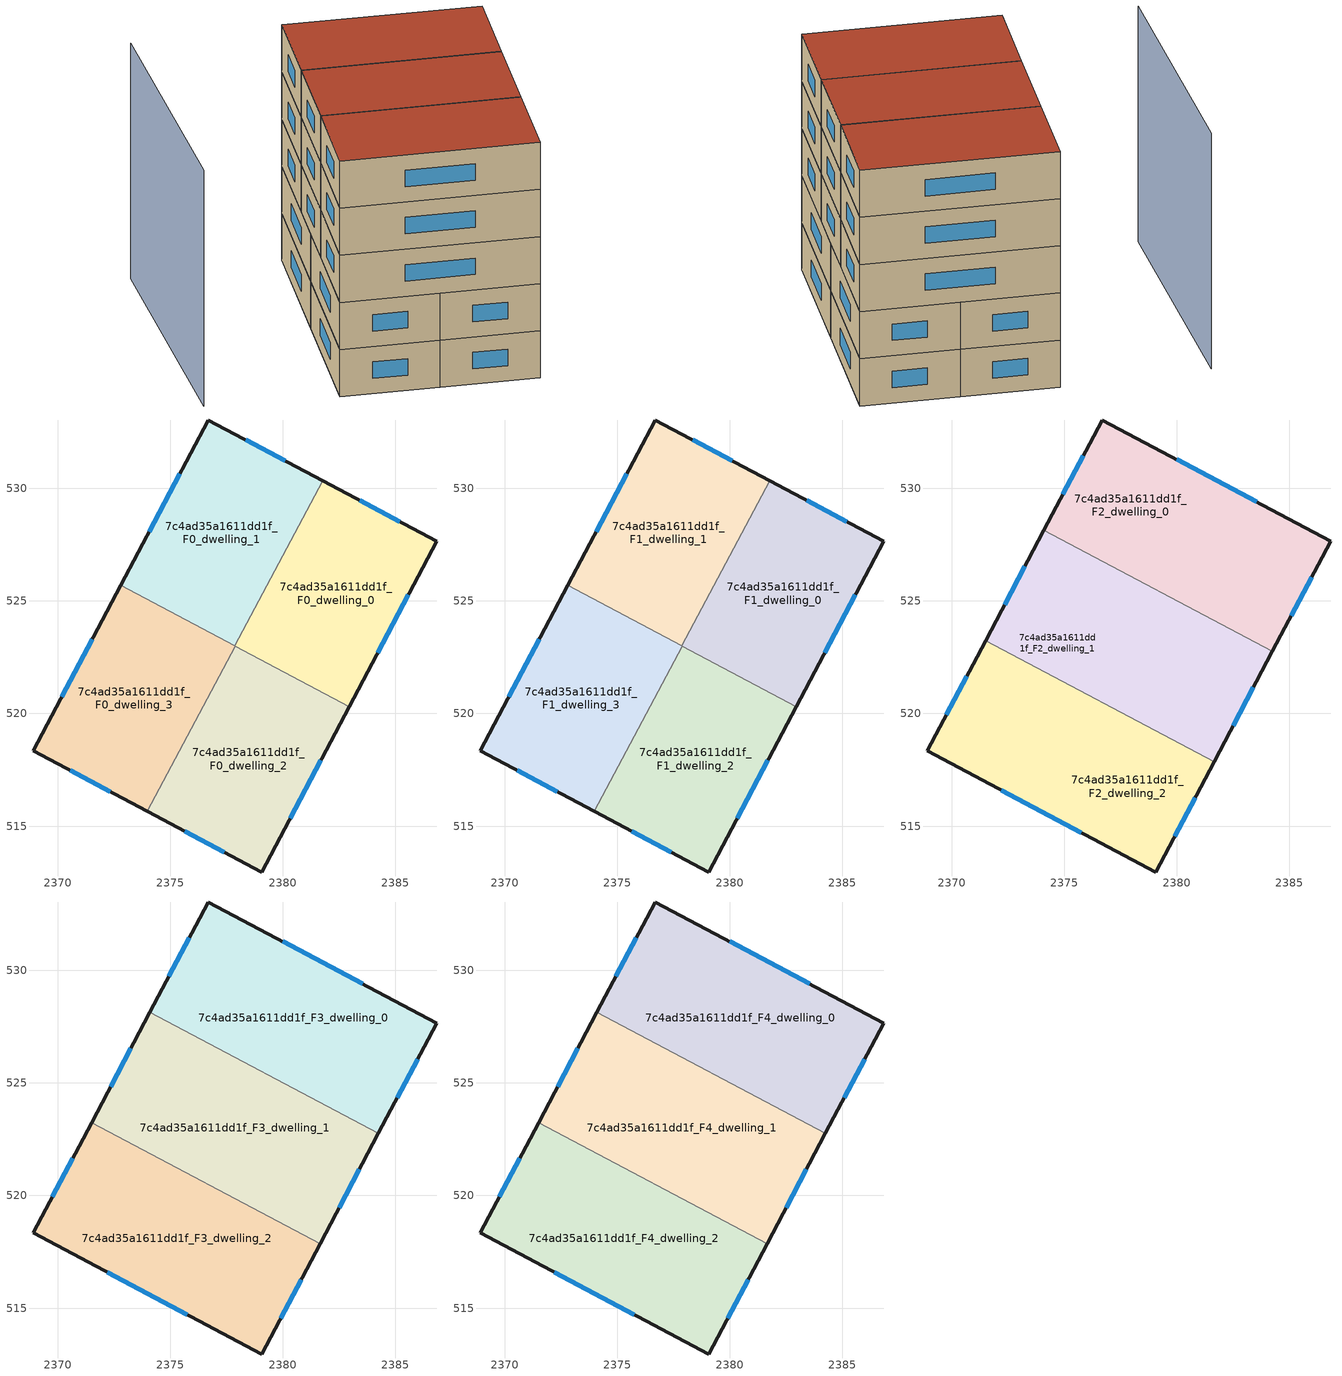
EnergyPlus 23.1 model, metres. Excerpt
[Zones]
7c4ad35a1611dd1f_F0_dwelling_0
 floor ground (EU_floor_Construction): 2386.84,527.64 2382.95,520.31 2377.88,522.99 2381.77,530.33 z0
 wall outside (EU_wall_Construction): 2382.95,520.31 2386.84,527.64 2381.77,530.33 z0:3
 wall to 7c4ad35a1611dd1f_F0_dwelling_1 (EU_wall_Construction): 2381.77,530.33 2377.88,522.99 z0:3
 wall to 7c4ad35a1611dd1f_F0_dwelling_2 (EU_wall_Construction): 2377.88,522.99 2382.95,520.31 z0:3
 window (EU_Window_Construction): 2385.19,528.52 2383.42,529.46 / 2384.21,522.69 2385.57,525.26 z0.98:2.02
7c4ad35a1611dd1f_F0_dwelling_1
 floor ground (EU_floor_Construction): 2381.77,530.33 2377.88,522.99 2372.81,525.68 2376.7,533.02 z0
 wall outside (EU_wall_Construction): 2381.77,530.33 2376.7,533.02 2372.81,525.68 z0:3
 wall to 7c4ad35a1611dd1f_F0_dwelling_3 (EU_wall_Construction): 2372.81,525.68 2377.88,522.99 z0:3
 window (EU_Window_Construction): 2380.12,531.21 2378.35,532.15 / 2375.43,530.64 2374.07,528.07 z0.98:2.02
7c4ad35a1611dd1f_F0_dwelling_2
 floor ground (EU_floor_Construction): 2382.95,520.31 2379.06,512.96 2373.99,515.65 2377.88,522.99 z0
 wall outside (EU_wall_Construction): 2373.99,515.65 2379.06,512.96 2382.95,520.31 z0:3
 wall to 7c4ad35a1611dd1f_F0_dwelling_3 (EU_wall_Construction): 2377.88,522.99 2373.99,515.65 z0:3
 window (EU_Window_Construction): 2375.64,514.78 2377.41,513.84 / 2380.32,515.35 2381.68,517.92 z0.98:2.02
7c4ad35a1611dd1f_F0_dwelling_3
 floor ground (EU_floor_Construction): 2377.88,522.99 2373.99,515.65 2368.92,518.34 2372.81,525.68 z0
 wall outside (EU_wall_Construction): 2372.81,525.68 2368.92,518.34 2373.99,515.65 z0:3
 window (EU_Window_Construction): 2370.57,517.47 2372.34,516.53 / 2371.54,523.29 2370.18,520.73 z0.98:2.02
7c4ad35a1611dd1f_F1_dwelling_0
 floor to 7c4ad35a1611dd1f_F0_dwelling_0 (EU_floor_Construction): 2386.84,527.64 2382.95,520.31 2377.88,522.99 2381.77,530.33 z3
 wall outside (EU_wall_Construction): 2382.95,520.31 2386.84,527.64 2381.77,530.33 z3:6
 wall to 7c4ad35a1611dd1f_F1_dwelling_1 (EU_wall_Construction): 2381.77,530.33 2377.88,522.99 z3:6
 wall to 7c4ad35a1611dd1f_F1_dwelling_2 (EU_wall_Construction): 2377.88,522.99 2382.95,520.31 z3:6
 window (EU_Window_Construction): 2385.19,528.52 2383.42,529.46 / 2384.21,522.69 2385.57,525.26 z3.98:5.02
7c4ad35a1611dd1f_F1_dwelling_1
 floor to 7c4ad35a1611dd1f_F0_dwelling_1 (EU_floor_Construction): 2381.77,530.33 2377.88,522.99 2372.81,525.68 2376.7,533.02 z3
 wall outside (EU_wall_Construction): 2381.77,530.33 2376.7,533.02 2372.81,525.68 z3:6
 wall to 7c4ad35a1611dd1f_F1_dwelling_3 (EU_wall_Construction): 2372.81,525.68 2377.88,522.99 z3:6
 window (EU_Window_Construction): 2380.12,531.21 2378.35,532.15 / 2375.43,530.64 2374.07,528.07 z3.98:5.02
7c4ad35a1611dd1f_F1_dwelling_2
 floor to 7c4ad35a1611dd1f_F0_dwelling_2 (EU_floor_Construction): 2382.95,520.31 2379.06,512.96 2373.99,515.65 2377.88,522.99 z3
 wall outside (EU_wall_Construction): 2373.99,515.65 2379.06,512.96 2382.95,520.31 z3:6
 wall to 7c4ad35a1611dd1f_F1_dwelling_3 (EU_wall_Construction): 2377.88,522.99 2373.99,515.65 z3:6
 window (EU_Window_Construction): 2375.64,514.78 2377.41,513.84 / 2380.32,515.35 2381.68,517.92 z3.98:5.02
7c4ad35a1611dd1f_F1_dwelling_3
 floor to 7c4ad35a1611dd1f_F0_dwelling_3 (EU_floor_Construction): 2377.88,522.99 2373.99,515.65 2368.92,518.34 2372.81,525.68 z3
 wall outside (EU_wall_Construction): 2372.81,525.68 2368.92,518.34 2373.99,515.65 z3:6
 window (EU_Window_Construction): 2370.57,517.47 2372.34,516.53 / 2371.54,523.29 2370.18,520.73 z3.98:5.02
7c4ad35a1611dd1f_F2_dwelling_0
 floor to 7c4ad35a1611dd1f_F1_dwelling_0 (EU_floor_Construction): 2386.84,527.64 2384.24,522.75 2379.17,525.44 2381.77,530.33 z6
 floor to 7c4ad35a1611dd1f_F1_dwelling_1 (EU_floor_Construction): 2381.77,530.33 2379.17,525.44 2374.1,528.13 2376.7,533.02 z6
 wall outside (EU_wall_Construction): 2384.24,522.75 2386.84,527.64 2376.7,533.02 2374.1,528.13 z6:9
 wall to 7c4ad35a1611dd1f_F2_dwelling_1 (EU_wall_Construction): 2374.1,528.13 2384.24,522.75 z6:9
 window (EU_Window_Construction): 2375.85,531.43 2374.95,529.72 / 2383.54,529.39 2380,531.27 / 2385.09,524.34 2385.99,526.05 z6.98:8.02
7c4ad35a1611dd1f_F2_dwelling_1
 floor to 7c4ad35a1611dd1f_F1_dwelling_1 (EU_floor_Construction): 2379.17,525.44 2377.88,522.99 2372.81,525.68 2374.1,528.13 z6
 floor to 7c4ad35a1611dd1f_F1_dwelling_0 (EU_floor_Construction): 2384.24,522.75 2382.95,520.31 2377.88,522.99 2379.17,525.44 z6
 floor to 7c4ad35a1611dd1f_F1_dwelling_2 (EU_floor_Construction): 2382.95,520.31 2381.65,517.86 2376.58,520.55 2377.88,522.99 z6
 floor to 7c4ad35a1611dd1f_F1_dwelling_3 (EU_floor_Construction): 2377.88,522.99 2376.58,520.55 2371.51,523.23 2372.81,525.68 z6
 wall outside (EU_wall_Construction): 2381.65,517.86 2384.24,522.75 / 2374.1,528.13 2371.51,523.23 z6:9
 wall to 7c4ad35a1611dd1f_F2_dwelling_2 (EU_wall_Construction): 2371.51,523.23 2381.65,517.86 z6:9
 window (EU_Window_Construction): 2382.5,519.45 2383.4,521.16 / 2373.26,526.54 2372.35,524.83 z6.98:8.02
7c4ad35a1611dd1f_F2_dwelling_2
 floor to 7c4ad35a1611dd1f_F1_dwelling_2 (EU_floor_Construction): 2381.65,517.86 2379.06,512.96 2373.99,515.65 2376.58,520.55 z6
 floor to 7c4ad35a1611dd1f_F1_dwelling_3 (EU_floor_Construction): 2376.58,520.55 2373.99,515.65 2368.92,518.34 2371.51,523.23 z6
 wall outside (EU_wall_Construction): 2371.51,523.23 2368.92,518.34 2379.06,512.96 2381.65,517.86 z6:9
 window (EU_Window_Construction): 2379.9,514.56 2380.81,516.27 / 2372.22,516.59 2375.76,514.71 / 2370.67,521.64 2369.76,519.93 z6.98:8.02
7c4ad35a1611dd1f_F3_dwelling_0
 floor to 7c4ad35a1611dd1f_F2_dwelling_0 (EU_floor_Construction): 2386.84,527.64 2384.24,522.75 2374.1,528.13 2376.7,533.02 z9
 wall outside (EU_wall_Construction): 2384.24,522.75 2386.84,527.64 2376.7,533.02 2374.1,528.13 z9:12
 wall to 7c4ad35a1611dd1f_F3_dwelling_1 (EU_wall_Construction): 2374.1,528.13 2384.24,522.75 z9:12
 window (EU_Window_Construction): 2375.85,531.43 2374.95,529.72 / 2383.54,529.39 2380,531.27 / 2385.09,524.34 2385.99,526.05 z9.98:11.02
7c4ad35a1611dd1f_F3_dwelling_1
 floor to 7c4ad35a1611dd1f_F2_dwelling_1 (EU_floor_Construction): 2384.24,522.75 2381.65,517.86 2371.51,523.23 2374.1,528.13 z9
 wall outside (EU_wall_Construction): 2381.65,517.86 2384.24,522.75 / 2374.1,528.13 2371.51,523.23 z9:12
 wall to 7c4ad35a1611dd1f_F3_dwelling_2 (EU_wall_Construction): 2371.51,523.23 2381.65,517.86 z9:12
 window (EU_Window_Construction): 2382.5,519.45 2383.4,521.16 / 2373.26,526.54 2372.35,524.83 z9.98:11.02
7c4ad35a1611dd1f_F3_dwelling_2
 floor to 7c4ad35a1611dd1f_F2_dwelling_2 (EU_floor_Construction): 2381.65,517.86 2379.06,512.96 2368.92,518.34 2371.51,523.23 z9
 wall outside (EU_wall_Construction): 2371.51,523.23 2368.92,518.34 2379.06,512.96 2381.65,517.86 z9:12
 window (EU_Window_Construction): 2379.9,514.56 2380.81,516.27 / 2372.22,516.59 2375.76,514.71 / 2370.67,521.64 2369.76,519.93 z9.98:11.02
7c4ad35a1611dd1f_F4_dwelling_0
 floor to 7c4ad35a1611dd1f_F3_dwelling_0 (EU_floor_Construction): 2386.84,527.64 2384.24,522.75 2374.1,528.13 2376.7,533.02 z12
 wall outside (EU_wall_Construction): 2384.24,522.75 2386.84,527.64 2376.7,533.02 2374.1,528.13 z12:15
 wall to 7c4ad35a1611dd1f_F4_dwelling_1 (EU_wall_Construction): 2374.1,528.13 2384.24,522.75 z12:15
 window (EU_Window_Construction): 2375.85,531.43 2374.95,529.72 / 2383.54,529.39 2380,531.27 / 2385.09,524.34 2385.99,526.05 z12.98:14.02
 roof outside (EU_roof_Construction): 2384.24,522.75 2386.84,527.64 2376.7,533.02 2374.1,528.13 z15
7c4ad35a1611dd1f_F4_dwelling_1
 floor to 7c4ad35a1611dd1f_F3_dwelling_1 (EU_floor_Construction): 2384.24,522.75 2381.65,517.86 2371.51,523.23 2374.1,528.13 z12
 wall outside (EU_wall_Construction): 2381.65,517.86 2384.24,522.75 / 2374.1,528.13 2371.51,523.23 z12:15
 wall to 7c4ad35a1611dd1f_F4_dwelling_2 (EU_wall_Construction): 2371.51,523.23 2381.65,517.86 z12:15
 window (EU_Window_Construction): 2382.5,519.45 2383.4,521.16 / 2373.26,526.54 2372.35,524.83 z12.98:14.02
 roof outside (EU_roof_Construction): 2381.65,517.86 2384.24,522.75 2374.1,528.13 2371.51,523.23 z15
7c4ad35a1611dd1f_F4_dwelling_2
 floor to 7c4ad35a1611dd1f_F3_dwelling_2 (EU_floor_Construction): 2381.65,517.86 2379.06,512.96 2368.92,518.34 2371.51,523.23 z12
 wall outside (EU_wall_Construction): 2371.51,523.23 2368.92,518.34 2379.06,512.96 2381.65,517.86 z12:15
 window (EU_Window_Construction): 2379.9,514.56 2380.81,516.27 / 2372.22,516.59 2375.76,514.71 / 2370.67,521.64 2369.76,519.93 z12.98:14.02
 roof outside (EU_roof_Construction): 2379.06,512.96 2381.65,517.86 2371.51,523.23 2368.92,518.34 z15
shading: 2368.74,536.7 2362.3,522.33 z0:15
[Building]
EU S2 Campaign: North Axis=0; Terrain=City; Solar Distribution=FullExterior
[Site:Location]
Bologna: Latitude=44.5; Longitude=11.25; Time Zone=1; Elevation=37
[SizingPeriod:WeatherFileDays]
AnnualSizingPeriod: Begin Month=1; Begin Day of Month=1; End Month=12; End Day of Month=31; Day of Week for Start Day=Monday; Use Weather File Daylight Saving Period=No; Use Weather File Rain and Snow Indicators=No
[MATERIAL]
EU_InternalMass_Material: Roughness=MediumRough; Thickness=0.1; Conductivity=1; Density=1800; Specific Heat=900; Thermal Absorptance=0.9; Solar Absorptance=0.7; Visible Absorptance=0.7
[MATERIAL:NOMASS] Roughness=MediumRough; Thermal Absorptance=0.9; Solar Absorptance=0.7; Visible Absorptance=0.7
Name | Thermal Resistance
EU_wall_NoMass | 0.905828
EU_roof_NoMass | 0.37593
EU_floor_NoMass | 0.67114
[WINDOWMATERIAL:SIMPLEGLAZINGSYSTEM]
EU_Window_SimpleGlazing: UFactor=4.52486; Solar Heat Gain Coefficient=0.85; Visible Transmittance=0.85
[CONSTRUCTION]
EU_wall_Construction: EU_wall_NoMass
EU_roof_Construction: EU_roof_NoMass
EU_floor_Construction: EU_floor_NoMass
EU_Window_Construction: EU_Window_SimpleGlazing
EU_InternalMass_Construction: EU_InternalMass_Material
[ZONE] Type=1; Multiplier=1; Ceiling Height=autocalculate; Floor Area=autocalculate; Part of Total Floor Area=Yes
Name | Volume
7c4ad35a1611dd1f_F0_dwelling_0; 7c4ad35a1611dd1f_F1_dwelling_0 | 142.998
7c4ad35a1611dd1f_F2_dwelling_0; 7c4ad35a1611dd1f_F3_dwelling_0; 7c4ad35a1611dd1f_F4_dwelling_0 | 190.707
7c4ad35a1611dd1f_F0_dwelling_1; 7c4ad35a1611dd1f_F1_dwelling_1 | 143.017
7c4ad35a1611dd1f_F2_dwelling_1; 7c4ad35a1611dd1f_F3_dwelling_1; 7c4ad35a1611dd1f_F4_dwelling_1 | 190.687
7c4ad35a1611dd1f_F0_dwelling_2; 7c4ad35a1611dd1f_F1_dwelling_2 | 143.025
7c4ad35a1611dd1f_F2_dwelling_2; 7c4ad35a1611dd1f_F3_dwelling_2; 7c4ad35a1611dd1f_F4_dwelling_2 | 190.696
7c4ad35a1611dd1f_F0_dwelling_3; 7c4ad35a1611dd1f_F1_dwelling_3 | 143.027
[INTERNALMASS] Construction=EU_InternalMass_Construction
Name | Zone or ZoneList | Surface Area
7c4ad35a1611dd1f_F0_dwelling_0_EU_InternalMass | 7c4ad35a1611dd1f_F0_dwelling_0 | 47.6651
7c4ad35a1611dd1f_F0_dwelling_1_EU_InternalMass | 7c4ad35a1611dd1f_F0_dwelling_1 | 47.6722
7c4ad35a1611dd1f_F0_dwelling_2_EU_InternalMass | 7c4ad35a1611dd1f_F0_dwelling_2 | 47.6739
7c4ad35a1611dd1f_F0_dwelling_3_EU_InternalMass | 7c4ad35a1611dd1f_F0_dwelling_3 | 47.6746
7c4ad35a1611dd1f_F1_dwelling_0_EU_InternalMass | 7c4ad35a1611dd1f_F1_dwelling_0 | 47.6651
7c4ad35a1611dd1f_F1_dwelling_1_EU_InternalMass | 7c4ad35a1611dd1f_F1_dwelling_1 | 47.6722
7c4ad35a1611dd1f_F1_dwelling_2_EU_InternalMass | 7c4ad35a1611dd1f_F1_dwelling_2 | 47.6739
7c4ad35a1611dd1f_F1_dwelling_3_EU_InternalMass | 7c4ad35a1611dd1f_F1_dwelling_3 | 47.6746
7c4ad35a1611dd1f_F2_dwelling_0_EU_InternalMass | 7c4ad35a1611dd1f_F2_dwelling_0 | 63.5691
7c4ad35a1611dd1f_F2_dwelling_1_EU_InternalMass | 7c4ad35a1611dd1f_F2_dwelling_1 | 63.5622
7c4ad35a1611dd1f_F2_dwelling_2_EU_InternalMass | 7c4ad35a1611dd1f_F2_dwelling_2 | 63.5653
7c4ad35a1611dd1f_F3_dwelling_0_EU_InternalMass | 7c4ad35a1611dd1f_F3_dwelling_0 | 63.5691
7c4ad35a1611dd1f_F3_dwelling_1_EU_InternalMass | 7c4ad35a1611dd1f_F3_dwelling_1 | 63.5622
7c4ad35a1611dd1f_F3_dwelling_2_EU_InternalMass | 7c4ad35a1611dd1f_F3_dwelling_2 | 63.5653
7c4ad35a1611dd1f_F4_dwelling_0_EU_InternalMass | 7c4ad35a1611dd1f_F4_dwelling_0 | 63.5691
7c4ad35a1611dd1f_F4_dwelling_1_EU_InternalMass | 7c4ad35a1611dd1f_F4_dwelling_1 | 63.5622
7c4ad35a1611dd1f_F4_dwelling_2_EU_InternalMass | 7c4ad35a1611dd1f_F4_dwelling_2 | 63.5653
[OTHEREQUIPMENT] Fuel Type=Electricity; Design Level Calculation Method=Watts/Area; Power per Zone Floor Area=1; Fraction Latent=0; Fraction Radiant=0; Fraction Lost=0; Carbon Dioxide Generation Rate=0; EndUse Subcategory=EU_Step8_InternalGains
Name | Zone or ZoneList or Space or SpaceList | Schedule
EU_Step8_InternalGain_7c4ad35a1611dd1f_F0_dwelling_0_f000 | 7c4ad35a1611dd1f_F0_dwelling_0 | EU_Step8_GainSchedule_7c4ad35a1611dd1f_F0_dwelling_0_f000
EU_Step8_InternalGain_7c4ad35a1611dd1f_F0_dwelling_1_f000 | 7c4ad35a1611dd1f_F0_dwelling_1 | EU_Step8_GainSchedule_7c4ad35a1611dd1f_F0_dwelling_1_f000
EU_Step8_InternalGain_7c4ad35a1611dd1f_F0_dwelling_2_f000 | 7c4ad35a1611dd1f_F0_dwelling_2 | EU_Step8_GainSchedule_7c4ad35a1611dd1f_F0_dwelling_2_f000
EU_Step8_InternalGain_7c4ad35a1611dd1f_F0_dwelling_3_f000 | 7c4ad35a1611dd1f_F0_dwelling_3 | EU_Step8_GainSchedule_7c4ad35a1611dd1f_F0_dwelling_3_f000
EU_Step8_InternalGain_7c4ad35a1611dd1f_F1_dwelling_0_f000 | 7c4ad35a1611dd1f_F1_dwelling_0 | EU_Step8_GainSchedule_7c4ad35a1611dd1f_F1_dwelling_0_f000
EU_Step8_InternalGain_7c4ad35a1611dd1f_F1_dwelling_1_f000 | 7c4ad35a1611dd1f_F1_dwelling_1 | EU_Step8_GainSchedule_7c4ad35a1611dd1f_F1_dwelling_1_f000
EU_Step8_InternalGain_7c4ad35a1611dd1f_F1_dwelling_2_f000 | 7c4ad35a1611dd1f_F1_dwelling_2 | EU_Step8_GainSchedule_7c4ad35a1611dd1f_F1_dwelling_2_f000
EU_Step8_InternalGain_7c4ad35a1611dd1f_F1_dwelling_3_f000 | 7c4ad35a1611dd1f_F1_dwelling_3 | EU_Step8_GainSchedule_7c4ad35a1611dd1f_F1_dwelling_3_f000
EU_Step8_InternalGain_7c4ad35a1611dd1f_F2_dwelling_0_f000 | 7c4ad35a1611dd1f_F2_dwelling_0 | EU_Step8_GainSchedule_7c4ad35a1611dd1f_F2_dwelling_0_f000
EU_Step8_InternalGain_7c4ad35a1611dd1f_F2_dwelling_1_f000 | 7c4ad35a1611dd1f_F2_dwelling_1 | EU_Step8_GainSchedule_7c4ad35a1611dd1f_F2_dwelling_1_f000
EU_Step8_InternalGain_7c4ad35a1611dd1f_F2_dwelling_2_f000 | 7c4ad35a1611dd1f_F2_dwelling_2 | EU_Step8_GainSchedule_7c4ad35a1611dd1f_F2_dwelling_2_f000
EU_Step8_InternalGain_7c4ad35a1611dd1f_F3_dwelling_0_f000 | 7c4ad35a1611dd1f_F3_dwelling_0 | EU_Step8_GainSchedule_7c4ad35a1611dd1f_F3_dwelling_0_f000
EU_Step8_InternalGain_7c4ad35a1611dd1f_F3_dwelling_1_f000 | 7c4ad35a1611dd1f_F3_dwelling_1 | EU_Step8_GainSchedule_7c4ad35a1611dd1f_F3_dwelling_1_f000
EU_Step8_InternalGain_7c4ad35a1611dd1f_F3_dwelling_2_f000 | 7c4ad35a1611dd1f_F3_dwelling_2 | EU_Step8_GainSchedule_7c4ad35a1611dd1f_F3_dwelling_2_f000
EU_Step8_InternalGain_7c4ad35a1611dd1f_F4_dwelling_0_f000 | 7c4ad35a1611dd1f_F4_dwelling_0 | EU_Step8_GainSchedule_7c4ad35a1611dd1f_F4_dwelling_0_f000
EU_Step8_InternalGain_7c4ad35a1611dd1f_F4_dwelling_1_f000 | 7c4ad35a1611dd1f_F4_dwelling_1 | EU_Step8_GainSchedule_7c4ad35a1611dd1f_F4_dwelling_1_f000
EU_Step8_InternalGain_7c4ad35a1611dd1f_F4_dwelling_2_f000 | 7c4ad35a1611dd1f_F4_dwelling_2 | EU_Step8_GainSchedule_7c4ad35a1611dd1f_F4_dwelling_2_f000
[ZONEVENTILATION:DESIGNFLOWRATE] Schedule=EU_AlwaysOn; Design Flow Rate Calculation Method=AirChanges/Hour; Air Changes per Hour=0.73129; Ventilation Type=Natural; Fan Pressure Rise=0; Fan Total Efficiency=1; Constant Term Coefficient=1; Temperature Term Coefficient=0; Velocity Term Coefficient=0; Velocity Squared Term Coefficient=0; Minimum Indoor Temperature=-100; Maximum Indoor Temperature=100; Delta Temperature=-100; Minimum Outdoor Temperature=-100; Maximum Outdoor Temperature=100; Maximum Wind Speed=40
Name | Zone or ZoneList or Space or SpaceList
EU_ConstantAir_7c4ad35a1611dd1f_F0_dwelling_0 | 7c4ad35a1611dd1f_F0_dwelling_0
EU_ConstantAir_7c4ad35a1611dd1f_F0_dwelling_1 | 7c4ad35a1611dd1f_F0_dwelling_1
EU_ConstantAir_7c4ad35a1611dd1f_F0_dwelling_2 | 7c4ad35a1611dd1f_F0_dwelling_2
EU_ConstantAir_7c4ad35a1611dd1f_F0_dwelling_3 | 7c4ad35a1611dd1f_F0_dwelling_3
EU_ConstantAir_7c4ad35a1611dd1f_F1_dwelling_0 | 7c4ad35a1611dd1f_F1_dwelling_0
EU_ConstantAir_7c4ad35a1611dd1f_F1_dwelling_1 | 7c4ad35a1611dd1f_F1_dwelling_1
EU_ConstantAir_7c4ad35a1611dd1f_F1_dwelling_2 | 7c4ad35a1611dd1f_F1_dwelling_2
EU_ConstantAir_7c4ad35a1611dd1f_F1_dwelling_3 | 7c4ad35a1611dd1f_F1_dwelling_3
EU_ConstantAir_7c4ad35a1611dd1f_F2_dwelling_0 | 7c4ad35a1611dd1f_F2_dwelling_0
EU_ConstantAir_7c4ad35a1611dd1f_F2_dwelling_1 | 7c4ad35a1611dd1f_F2_dwelling_1
EU_ConstantAir_7c4ad35a1611dd1f_F2_dwelling_2 | 7c4ad35a1611dd1f_F2_dwelling_2
EU_ConstantAir_7c4ad35a1611dd1f_F3_dwelling_0 | 7c4ad35a1611dd1f_F3_dwelling_0
EU_ConstantAir_7c4ad35a1611dd1f_F3_dwelling_1 | 7c4ad35a1611dd1f_F3_dwelling_1
EU_ConstantAir_7c4ad35a1611dd1f_F3_dwelling_2 | 7c4ad35a1611dd1f_F3_dwelling_2
EU_ConstantAir_7c4ad35a1611dd1f_F4_dwelling_0 | 7c4ad35a1611dd1f_F4_dwelling_0
EU_ConstantAir_7c4ad35a1611dd1f_F4_dwelling_1 | 7c4ad35a1611dd1f_F4_dwelling_1
EU_ConstantAir_7c4ad35a1611dd1f_F4_dwelling_2 | 7c4ad35a1611dd1f_F4_dwelling_2
[HVACTEMPLATE:THERMOSTAT] Constant Heating Setpoint=20; Constant Cooling Setpoint=50
EU_HeatOnly_7c4ad35a1611dd1f_F0_dwelling_0; EU_HeatOnly_7c4ad35a1611dd1f_F0_dwelling_1; EU_HeatOnly_7c4ad35a1611dd1f_F0_dwelling_2; EU_HeatOnly_7c4ad35a1611dd1f_F0_dwelling_3; EU_HeatOnly_7c4ad35a1611dd1f_F1_dwelling_0; EU_HeatOnly_7c4ad35a1611dd1f_F1_dwelling_1; EU_HeatOnly_7c4ad35a1611dd1f_F1_dwelling_2; EU_HeatOnly_7c4ad35a1611dd1f_F1_dwelling_3; EU_HeatOnly_7c4ad35a1611dd1f_F2_dwelling_0; EU_HeatOnly_7c4ad35a1611dd1f_F2_dwelling_1; EU_HeatOnly_7c4ad35a1611dd1f_F2_dwelling_2; EU_HeatOnly_7c4ad35a1611dd1f_F3_dwelling_0; EU_HeatOnly_7c4ad35a1611dd1f_F3_dwelling_1; EU_HeatOnly_7c4ad35a1611dd1f_F3_dwelling_2; EU_HeatOnly_7c4ad35a1611dd1f_F4_dwelling_0; EU_HeatOnly_7c4ad35a1611dd1f_F4_dwelling_1; EU_HeatOnly_7c4ad35a1611dd1f_F4_dwelling_2
[HVACTEMPLATE:ZONE:IDEALLOADSAIRSYSTEM] System Availability Schedule=EU_AlwaysOn; Maximum Heating Supply Air Temperature=50; Minimum Cooling Supply Air Temperature=13; Maximum Heating Supply Air Humidity Ratio=0.0156; Minimum Cooling Supply Air Humidity Ratio=0.0077; Heating Limit=NoLimit; Cooling Limit=NoLimit; Heating Availability Schedule=EU_AlwaysOn; Cooling Availability Schedule=EU_CoolingOff; Dehumidification Control Type=ConstantSensibleHeatRatio; Cooling Sensible Heat Ratio=0.7; Dehumidification Setpoint=60; Humidification Control Type=None; Humidification Setpoint=30; Outdoor Air Method=None; Outdoor Air Flow Rate per Person=0.00944; Outdoor Air Flow Rate per Zone Floor Area=0; Outdoor Air Flow Rate per Zone=0; Demand Controlled Ventilation Type=None; Outdoor Air Economizer Type=NoEconomizer; Heat Recovery Type=None; Sensible Heat Recovery Effectiveness=0.7; Latent Heat Recovery Effectiveness=0.65
Name | Template Thermostat
7c4ad35a1611dd1f_F0_dwelling_0 | EU_HeatOnly_7c4ad35a1611dd1f_F0_dwelling_0
7c4ad35a1611dd1f_F0_dwelling_1 | EU_HeatOnly_7c4ad35a1611dd1f_F0_dwelling_1
7c4ad35a1611dd1f_F0_dwelling_2 | EU_HeatOnly_7c4ad35a1611dd1f_F0_dwelling_2
7c4ad35a1611dd1f_F0_dwelling_3 | EU_HeatOnly_7c4ad35a1611dd1f_F0_dwelling_3
7c4ad35a1611dd1f_F1_dwelling_0 | EU_HeatOnly_7c4ad35a1611dd1f_F1_dwelling_0
7c4ad35a1611dd1f_F1_dwelling_1 | EU_HeatOnly_7c4ad35a1611dd1f_F1_dwelling_1
7c4ad35a1611dd1f_F1_dwelling_2 | EU_HeatOnly_7c4ad35a1611dd1f_F1_dwelling_2
7c4ad35a1611dd1f_F1_dwelling_3 | EU_HeatOnly_7c4ad35a1611dd1f_F1_dwelling_3
7c4ad35a1611dd1f_F2_dwelling_0 | EU_HeatOnly_7c4ad35a1611dd1f_F2_dwelling_0
7c4ad35a1611dd1f_F2_dwelling_1 | EU_HeatOnly_7c4ad35a1611dd1f_F2_dwelling_1
7c4ad35a1611dd1f_F2_dwelling_2 | EU_HeatOnly_7c4ad35a1611dd1f_F2_dwelling_2
7c4ad35a1611dd1f_F3_dwelling_0 | EU_HeatOnly_7c4ad35a1611dd1f_F3_dwelling_0
7c4ad35a1611dd1f_F3_dwelling_1 | EU_HeatOnly_7c4ad35a1611dd1f_F3_dwelling_1
7c4ad35a1611dd1f_F3_dwelling_2 | EU_HeatOnly_7c4ad35a1611dd1f_F3_dwelling_2
7c4ad35a1611dd1f_F4_dwelling_0 | EU_HeatOnly_7c4ad35a1611dd1f_F4_dwelling_0
7c4ad35a1611dd1f_F4_dwelling_1 | EU_HeatOnly_7c4ad35a1611dd1f_F4_dwelling_1
7c4ad35a1611dd1f_F4_dwelling_2 | EU_HeatOnly_7c4ad35a1611dd1f_F4_dwelling_2
[SIZING:ZONE] Zone Cooling Design Supply Air Temperature Input Method=SupplyAirTemperature; Zone Cooling Design Supply Air Temperature=13; Zone Heating Design Supply Air Temperature Input Method=SupplyAirTemperature; Zone Heating Design Supply Air Temperature=50; Zone Cooling Design Supply Air Humidity Ratio=0.008; Zone Heating Design Supply Air Humidity Ratio=0.008; Cooling Design Air Flow Method=DesignDay; Cooling Design Air Flow Rate=0; Cooling Minimum Air Flow per Zone Floor Area=0.000762; Cooling Minimum Air Flow=0; Cooling Minimum Air Flow Fraction=0.2; Heating Design Air Flow Method=DesignDay; Heating Design Air Flow Rate=0; Heating Maximum Air Flow per Zone Floor Area=0.002032; Heating Maximum Air Flow=0.141576; Heating Maximum Air Flow Fraction=0.3; Account for Dedicated Outdoor Air System=No; Dedicated Outdoor Air System Control Strategy=NeutralSupplyAir; Dedicated Outdoor Air Low Setpoint Temperature for Design=autosize; Dedicated Outdoor Air High Setpoint Temperature for Design=autosize; Zone Load Sizing Method=Sensible Load Only No Latent Load; Zone Latent Cooling Design Supply Air Humidity Ratio Input Method=HumidityRatioDifference; Zone Cooling Design Supply Air Humidity Ratio Difference=0.005; Zone Latent Heating Design Supply Air Humidity Ratio Input Method=HumidityRatioDifference; Zone Humidification Design Supply Air Humidity Ratio Difference=0.005
7c4ad35a1611dd1f_F0_dwelling_0; 7c4ad35a1611dd1f_F0_dwelling_1; 7c4ad35a1611dd1f_F0_dwelling_2; 7c4ad35a1611dd1f_F0_dwelling_3; 7c4ad35a1611dd1f_F1_dwelling_0; 7c4ad35a1611dd1f_F1_dwelling_1; 7c4ad35a1611dd1f_F1_dwelling_2; 7c4ad35a1611dd1f_F1_dwelling_3; 7c4ad35a1611dd1f_F2_dwelling_0; 7c4ad35a1611dd1f_F2_dwelling_1; 7c4ad35a1611dd1f_F2_dwelling_2; 7c4ad35a1611dd1f_F3_dwelling_0; 7c4ad35a1611dd1f_F3_dwelling_1; 7c4ad35a1611dd1f_F3_dwelling_2; 7c4ad35a1611dd1f_F4_dwelling_0; 7c4ad35a1611dd1f_F4_dwelling_1; 7c4ad35a1611dd1f_F4_dwelling_2
[SCHEDULE:CONSTANT]
Name | Hourly Value
EU_AlwaysOn | 1
EU_CoolingOff | 0
[SCHEDULE:FILE] Column Number=1; Rows to Skip at Top=0; Number of Hours of Data=8760; Column Separator=Comma; Interpolate to Timestep=No; Minutes per Item=60; Adjust Schedule for Daylight Savings=Yes
Name | File
EU_Step8_GainSchedule_7c4ad35a1611dd1f_F0_dwelling_0_f000 | ../../schedules/7c4ad35a1611dd1f/7c4ad35a1611dd1f_F0_dwelling_0_f000_gain.csv
EU_Step8_GainSchedule_7c4ad35a1611dd1f_F0_dwelling_1_f000 | ../../schedules/7c4ad35a1611dd1f/7c4ad35a1611dd1f_F0_dwelling_1_f000_gain.csv
EU_Step8_GainSchedule_7c4ad35a1611dd1f_F0_dwelling_2_f000 | ../../schedules/7c4ad35a1611dd1f/7c4ad35a1611dd1f_F0_dwelling_2_f000_gain.csv
EU_Step8_GainSchedule_7c4ad35a1611dd1f_F0_dwelling_3_f000 | ../../schedules/7c4ad35a1611dd1f/7c4ad35a1611dd1f_F0_dwelling_3_f000_gain.csv
EU_Step8_GainSchedule_7c4ad35a1611dd1f_F1_dwelling_0_f000 | ../../schedules/7c4ad35a1611dd1f/7c4ad35a1611dd1f_F1_dwelling_0_f000_gain.csv
EU_Step8_GainSchedule_7c4ad35a1611dd1f_F1_dwelling_1_f000 | ../../schedules/7c4ad35a1611dd1f/7c4ad35a1611dd1f_F1_dwelling_1_f000_gain.csv
EU_Step8_GainSchedule_7c4ad35a1611dd1f_F1_dwelling_2_f000 | ../../schedules/7c4ad35a1611dd1f/7c4ad35a1611dd1f_F1_dwelling_2_f000_gain.csv
EU_Step8_GainSchedule_7c4ad35a1611dd1f_F1_dwelling_3_f000 | ../../schedules/7c4ad35a1611dd1f/7c4ad35a1611dd1f_F1_dwelling_3_f000_gain.csv
EU_Step8_GainSchedule_7c4ad35a1611dd1f_F2_dwelling_0_f000 | ../../schedules/7c4ad35a1611dd1f/7c4ad35a1611dd1f_F2_dwelling_0_f000_gain.csv
EU_Step8_GainSchedule_7c4ad35a1611dd1f_F2_dwelling_1_f000 | ../../schedules/7c4ad35a1611dd1f/7c4ad35a1611dd1f_F2_dwelling_1_f000_gain.csv
EU_Step8_GainSchedule_7c4ad35a1611dd1f_F2_dwelling_2_f000 | ../../schedules/7c4ad35a1611dd1f/7c4ad35a1611dd1f_F2_dwelling_2_f000_gain.csv
EU_Step8_GainSchedule_7c4ad35a1611dd1f_F3_dwelling_0_f000 | ../../schedules/7c4ad35a1611dd1f/7c4ad35a1611dd1f_F3_dwelling_0_f000_gain.csv
EU_Step8_GainSchedule_7c4ad35a1611dd1f_F3_dwelling_1_f000 | ../../schedules/7c4ad35a1611dd1f/7c4ad35a1611dd1f_F3_dwelling_1_f000_gain.csv
EU_Step8_GainSchedule_7c4ad35a1611dd1f_F3_dwelling_2_f000 | ../../schedules/7c4ad35a1611dd1f/7c4ad35a1611dd1f_F3_dwelling_2_f000_gain.csv
EU_Step8_GainSchedule_7c4ad35a1611dd1f_F4_dwelling_0_f000 | ../../schedules/7c4ad35a1611dd1f/7c4ad35a1611dd1f_F4_dwelling_0_f000_gain.csv
EU_Step8_GainSchedule_7c4ad35a1611dd1f_F4_dwelling_1_f000 | ../../schedules/7c4ad35a1611dd1f/7c4ad35a1611dd1f_F4_dwelling_1_f000_gain.csv
EU_Step8_GainSchedule_7c4ad35a1611dd1f_F4_dwelling_2_f000 | ../../schedules/7c4ad35a1611dd1f/7c4ad35a1611dd1f_F4_dwelling_2_f000_gain.csv
